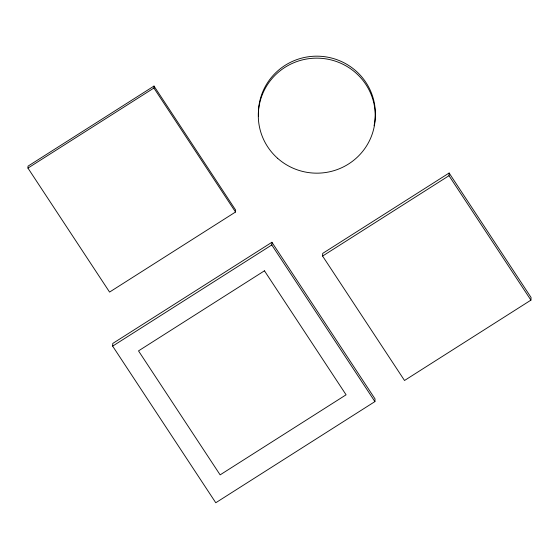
<?xml version="1.0" encoding="UTF-8"?>
<svg xmlns="http://www.w3.org/2000/svg" width="559" height="559" viewBox="0 0 559 559"><rect width="100%" height="100%" fill="white"/><g stroke="black" fill="none" stroke-linecap="round" stroke-linejoin="round"><path stroke-width="0.84" d="M27.95 168.098L28.041 166.128L153.998 86.058L235.618 210.044L235.528 212.015L109.571 292.077L27.95 168.098L153.907 88.029L153.998 86.058M112.652 346.119L112.778 343.436L271.912 242.278L375.033 398.916L374.907 401.6L215.774 502.751L112.652 346.119L271.779 244.961L271.912 242.278M322.592 256.057L322.718 253.374L449.129 173.017L531.05 297.451L530.924 300.134L404.513 380.49L322.592 256.057L449.003 175.701L449.129 173.017M449.003 175.701L530.924 300.134M271.779 244.961L374.907 401.6M153.907 88.029L235.528 212.015M258.468 116.552A58.485 57.507 2.7 0 1 321.523 56.361A58.485 57.507 2.7 0 1 374.069 125.782M264.456 270.815L138.506 350.884L220.127 474.864L346.084 394.801L264.456 270.815M277.606 158.295A58.485 57.507 2.7 0 0 373.978 127.752A58.485 57.507 2.7 0 0 298.765 60.917A58.485 57.507 2.7 0 0 277.606 158.295"/></g></svg>
